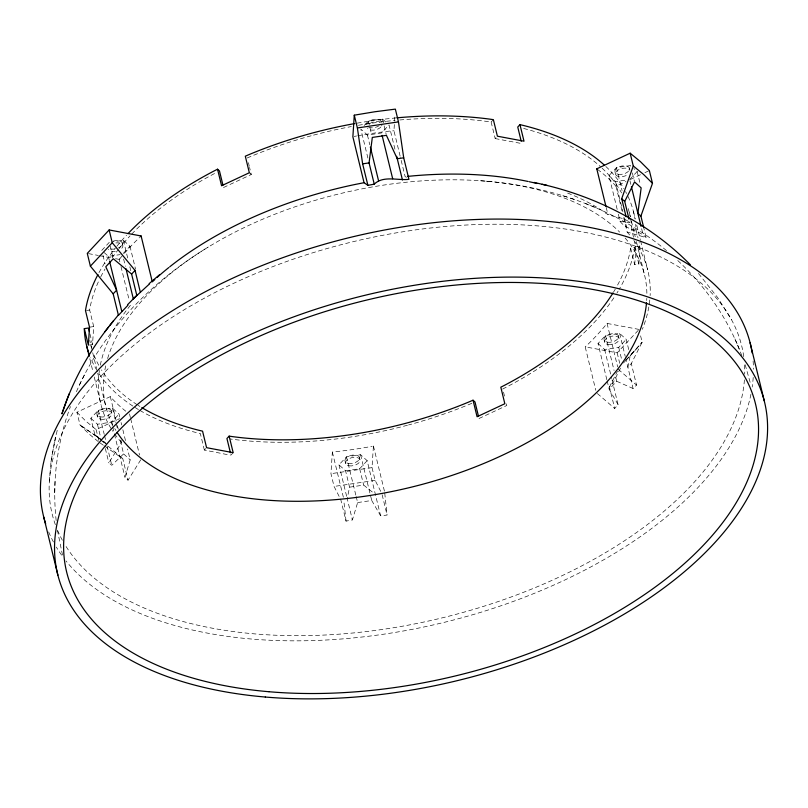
<?xml version="1.0" encoding="UTF-8"?>
<svg xmlns="http://www.w3.org/2000/svg" width="808" height="808" viewBox="0 0 808 808"><rect width="100%" height="100%" fill="white"/><g stroke="black" fill="none" stroke-linecap="round" stroke-linejoin="round"><path stroke-width="0.61" stroke-dasharray="4.04 3.03" d="M56.166 520.544C52.005 482.134 57.004 442.804 70.427 406.586M54.914 485.659L55.146 478.861M54.691 492.769L54.934 485.931M49.359 481.164L50.965 462.176L54.601 441.087M356.166 496.546L357.641 502.566L352.399 519.908L346.056 521.12L340.774 499.607L334.058 486.446L330.947 473.68L332.351 452.056L333.654 451.924A281.527 153.328 -13.7 0 0 372.124 446.319M380.74 491.365L375.134 480.396L372.023 467.63L373.427 446.006L372.124 446.258M400.132 156.116L393.951 130.755L394.496 122.341M394.577 121.139L394.89 116.332M50.965 462.176L52.045 455.207M52.066 455.015L57.59 428.472M89.395 345.016L92.526 344.561L93.698 326.563L89.658 310.019L89.951 308.131A277.275 151.015 -13.7 0 1 99.101 280.245M630.634 248.147L634.664 264.681L638.835 264.065L634.805 247.531L630.634 248.147L630.341 250.026A277.275 151.015 -13.7 0 1 616.878 286.335M634.805 247.531L634.482 249.581A281.527 153.328 -13.7 0 1 619.201 289.294M634.664 264.681L635.926 250.207L634.684 241.956M638.835 264.065L640.098 249.51L639.138 242.531M384.739 493.082L387.072 515.08L380.588 515.756L367.165 460.681L360.58 454.722L346.481 456.803L338.976 464.842L345.571 470.801L349.561 487.174L347.218 498.657L352.399 519.908M626.463 359.772L642.148 342.188L630.22 355.752L627.877 367.246L631.311 363.57L642.148 342.188L640.451 335.229M54.611 441.158L56.065 434.199M140.703 459.873L128.018 480.194L124.957 477.215L130.189 459.873L127.553 449.036M76.427 391.688C102.959 330.583 151.884 281.285 208.333 247.006M79.335 385.113L82.285 379.235M82.618 378.528L85.517 372.74M620.524 368.135L612.868 383.315L609.444 386.992L614.706 408.495L618.049 404.566L611.989 379.689M609.444 386.992L617.423 371.236M120.372 440.673L123.604 453.914L111.777 465.297L108.838 462.853L121.493 442.501L120.907 440.087M119.826 261.802L119.241 259.388L119.837 258.621M130.431 305.272L126.634 310.11A281.527 153.328 -13.7 0 0 100 366.792M639.037 329.422L607.06 323.422L606.465 324.19A281.527 153.328 -13.7 0 1 586.042 346.137M638.249 330.351L617.16 352.844L585.194 346.844L595.789 390.315M630.22 355.752L637.462 347.743M618.049 404.566L609.192 389.305L616.696 381.265L615.231 375.245M101.778 250.389L109.272 242.349M123.21 253.47L129.967 246.238L123.372 240.279L111.625 242.006M99.778 439.108L94.839 434.633L90.85 418.261L98.354 410.232L112.443 408.151L119.039 414.11L119.917 417.726M364.166 125.513L368.337 121.048L382.426 118.978L385.729 121.957M90.85 418.261L97.435 424.22L111.534 422.15L119.039 414.11M399.788 119.968A277.275 151.015 -13.7 0 1 488.305 121.614L491.143 122.028L493.365 119.655M233.179 452.672L230.967 455.045L225.644 454.268L204.363 450.056L205.848 448.47M491.143 122.028L495.173 138.572L496.657 136.986M617.181 209.383L608.959 175.659L616.464 167.63L630.563 165.549L631.159 167.993M345.571 470.801L359.661 468.721L367.165 460.681M629.654 179.548L637.159 171.508L633.856 168.529M606.838 379.669L598.031 343.541L605.535 335.502L619.635 333.421L626.23 339.38L629.21 351.631M598.031 343.541L604.626 349.5L618.726 347.42L626.23 339.38M623.463 362.994L625.715 360.58M625.816 360.216L631.795 354.015M616.696 381.265L633.058 388.496L636.542 385.103L631.311 363.57M585.194 346.844L585.982 346.117M223.523 187.507L251.288 174.508L249.561 167.418M98.263 441.612L89.032 433.977L80.043 425.008L76.932 412.242L110.312 396.617L110.817 397.213A281.527 153.328 -13.7 0 0 125.775 411.201M76.932 412.242L85.921 421.21L96.142 429.614L119.503 418.675M597.455 169.357A281.527 153.328 -13.7 0 1 615.454 185.618L615.989 186.194L626.008 181.507M630.462 179.427L640.471 174.73M644.925 172.649L649.369 170.569M247.258 157.964L250.207 156.691A277.275 151.015 -13.7 0 1 312.433 135.431M479.023 418.504L506.788 405.495L505.929 401.95M372.023 467.63L330.947 473.68M375.134 480.396L334.058 486.446M357.641 502.566L371.731 500.495L380.588 515.756M367.903 158.075L360.833 129.088L367.428 135.047L381.517 132.966L389.022 124.937L395.203 150.298M104.242 252.621L108.363 256.348L120.109 254.621M608.959 175.659L615.555 181.618L626.129 180.063M86.537 310.484L89.658 310.019M633.533 237.239L631.805 230.149L635.977 229.533L635.916 227.533A281.527 153.328 -13.7 0 0 635.674 224.301M89.526 327.179L93.698 326.563M635.835 246.682L640.007 246.076M349.561 487.174L363.661 485.093L373.458 492.941M392.648 130.886L393.951 130.755M618.362 214.201L620.12 221.432L629.886 222.695L629.311 220.332M666.509 250.621C613.747 206.676 545.45 184.678 477.538 180.568M486.254 181.214L487.8 181.325M495.173 138.572L521.776 143.561M88.496 253.611L98.334 255.459M99.566 255.692L110.635 257.772M115.554 258.691L119.241 259.388M567.63 193.082A281.527 153.328 -13.7 0 1 603.455 211.514C610.798 218.16 622.675 215.766 629.886 222.695M623.645 217.594L627.18 232.088L646.137 237.592L644.107 229.23M570.448 198.172L575.65 199.879M562.903 195.708L567.943 197.364M620.12 221.432C626.624 230.159 638.906 229.957 646.137 237.592M595.708 207.656L583.124 202.596M406.485 177.275L405.141 176.649L400.425 157.328M101.636 439.835L80.043 425.008L101.535 439.906M103.343 445.218L99.253 442.38L96.142 429.614M104.373 445.925L122.796 458.691L128.018 480.194M94.839 434.633L101.697 440.128M102.677 440.905L106.595 444.046L111.777 465.297M618.251 369.317L636.542 385.103M597.354 393.526L614.706 408.495M101.424 440.592L104.323 443.026M108.191 446.258L122.796 458.691M123.604 453.914L130.189 459.873M249.339 172.74L251.288 174.508M106.595 444.046L103.575 441.32L104.161 443.713M677.781 260.54C703.223 284.224 723.978 313.07 737.613 345.087M698.496 273.508L717.696 297.627L731.482 319.685M627.18 232.088L629.604 234.936M121.493 442.501L118.261 438.704A281.527 153.328 -13.7 0 1 112.322 430.472M737.734 345.45L742.481 357.277M734.927 338.885L740.431 351.672M745.178 364.751L750.915 385.113M637.159 171.508L640.441 184.982M632.351 172.892L634.32 180.952M629.351 167.973L629.917 170.296A7.474 4.07 -13.7 0 0 619.928 169.074A7.474 4.07 -13.7 0 0 616.615 175.72A7.474 4.07 -13.7 0 0 627.765 174.629M629.947 180.75L630.826 184.376M641.633 228.714L643.077 234.613M633.472 211.625L635.26 218.968M636.755 225.089L640.31 239.683M640.603 240.895L647.663 269.842M635.977 229.533L637.987 237.804M629.341 212.645L631.109 219.877M631.401 221.079L635.219 236.754M636.391 241.572L644.33 274.114M616.464 167.63L622.059 190.577M615.06 172.235L615.625 174.558M615.555 181.618L622.897 211.726M624.362 217.756L626.715 227.391M615.989 186.194L622.17 211.555M606.202 207.474L607.97 214.716M619.635 333.421L625.23 356.379M625.523 357.58L633.058 388.496M618.423 335.845L618.999 338.168M618.726 347.42L622.009 360.893M617.16 352.844L619.716 363.297M607.06 323.422L617.655 366.893M605.535 335.502L614.05 370.428M604.142 340.107L604.707 342.43M604.626 349.5L611.696 378.487M607.141 380.871L609.192 389.305M504.485 396.051L502.758 388.961L505.798 387.416A281.527 153.328 -13.7 0 0 615.12 295.92M382.426 118.978L386.184 134.381M368.337 121.048L371.619 134.522M367.428 135.047L369.771 144.683M373.427 446.006L384.618 491.89M360.58 454.722L371.731 500.495M359.368 457.156L359.934 459.469M359.661 468.721L363.661 485.093M346.481 456.803L355.874 495.344M345.077 461.408L345.642 463.731M338.976 464.842L346.925 497.455M332.351 452.056L343.541 497.94M248.409 162.691L249.278 166.236M204.363 450.056L200.333 433.512L197.435 432.846A281.527 153.328 -13.7 0 1 139.39 410.131M129.967 246.238L135.542 269.114M123.372 240.279L127.785 258.388M129.846 266.842L131.027 271.68M122.17 242.703L122.735 245.026M123.634 259.085L125.402 266.317M121.008 266.63L129.25 300.445M110.171 246.026L113.029 257.752M108.363 256.348L109.252 259.974M102.97 255.288L105.06 263.863M129.522 413.979L130.401 417.605M130.704 418.817L139.531 455.035M121.089 422.544L121.675 424.947M122.856 429.765L125.785 441.814M110.312 396.617L116.201 420.766M117.372 425.594L118.261 429.22M112.443 408.151L115.968 422.604M116.261 423.806L117.726 429.826M111.241 410.575L111.807 412.898M89.93 333.926L92.526 344.561M111.534 422.15L112.413 425.776M112.716 426.978L114.18 433.017M114.473 434.229L124.957 477.215M90.95 345.521L91.536 347.925M92.718 352.753L96.536 368.418M97.707 373.235L105.939 406.979M89.809 358.772L93.072 372.185M94.253 377.013L101.01 404.747M98.354 410.232L104.242 434.381M104.535 435.593L106.01 441.633M105.333 448.501L108.838 462.853M96.95 414.837L97.516 417.16M97.435 424.22L100.717 437.694M62.489 555.015L57.58 530.987M382.144 494.749L387.072 515.08M346.056 521.12L343.905 501.526M631.805 230.149L631.755 228.311A277.275 151.015 -13.7 0 0 630.664 218.837M625.16 238.057A277.275 151.015 -13.7 0 1 646.885 295.132M646.804 298.364A277.275 151.015 -13.7 0 1 646.693 300.536M115.908 430.462A277.275 151.015 -13.7 0 1 114.787 428.594M112.716 424.806A277.275 151.015 -13.7 0 1 106.121 364.065M107.626 358.5A277.275 151.015 -13.7 0 1 337.956 194.173A277.275 151.015 -13.7 0 1 619.665 232.128M753.106 361.024A363.772 198.122 -13.7 0 1 753.45 369.195M753.207 377.467A363.772 198.122 -13.7 0 1 752.197 387.022M750.945 394.254A363.772 198.122 -13.7 0 1 443.642 622.493A363.772 198.122 -13.7 0 1 66.044 560.984M61.61 555.136A363.772 198.122 -13.7 0 1 56.338 547.107M53.419 541.956A363.772 198.122 -13.7 0 1 48.45 531.381M615.282 289.143A277.275 151.015 -13.7 0 1 613.615 291.94M139.915 406.464A277.275 151.015 -13.7 0 1 138.077 405.313M137.168 404.727A277.275 151.015 -13.7 0 1 101.495 369.923M98.748 365.246A277.275 151.015 -13.7 0 1 93.092 352.591M92.092 349.581A277.275 151.015 -13.7 0 1 89.819 340.37M100.748 276.871A277.275 151.015 -13.7 0 1 105.01 269.024M112.16 257.853A277.275 151.015 -13.7 0 1 118.311 249.551M119.039 248.632A277.275 151.015 -13.7 0 1 130.037 235.886M131.734 234.088A277.275 151.015 -13.7 0 1 216.696 172.387M313.595 135.118A277.275 151.015 -13.7 0 1 351.318 126.563M358.429 125.29A277.275 151.015 -13.7 0 1 395.092 120.392M523.665 128.462A277.275 151.015 -13.7 0 1 600.395 166.589M602.142 168.205A277.275 151.015 -13.7 0 1 621.554 192.92M628.2 208.585A277.275 151.015 -13.7 0 1 630.28 216.756M55.358 524.675A354.874 193.284 -13.7 0 1 351.349 242.127A354.874 193.284 -13.7 0 1 743.794 357.086M744.552 364.974A354.874 193.284 -13.7 0 1 744.693 374.124M744.41 379.911A354.874 193.284 -13.7 0 1 441.501 618.029A354.874 193.284 -13.7 0 1 64.67 544.239M62.367 540.229A354.874 193.284 -13.7 0 1 57.408 529.947M633.846 240.41A281.527 153.328 -13.7 0 1 650.127 295.566M649.784 299.99A281.527 153.328 -13.7 0 1 642.36 329.28M111.14 428.594A281.527 153.328 -13.7 0 1 99.798 367.913M628.028 196.465A281.527 153.328 -13.7 0 1 634.987 218.968M618.08 291.193A281.527 153.328 -13.7 0 1 616.918 293.082M471.771 403.354A281.527 153.328 -13.7 0 1 408.596 424.937M407.414 425.25A281.527 153.328 -13.7 0 1 230.028 438.966M138.431 409.565A281.527 153.328 -13.7 0 1 133.754 406.656M132.835 406.06A281.527 153.328 -13.7 0 1 97.526 371.316M96.95 370.377A281.527 153.328 -13.7 0 1 90.526 357.742M98.96 272.66A281.527 153.328 -13.7 0 1 115.342 248.157M116.837 246.299A281.527 153.328 -13.7 0 1 126.502 235.229M357.197 123.139A281.527 153.328 -13.7 0 1 395.627 117.958M605.859 166.499A281.527 153.328 -13.7 0 1 623.917 188.729M625.554 191.597A281.527 153.328 -13.7 0 1 626.584 193.536M119.907 258.631A281.527 153.328 -13.7 0 1 139.582 237.471M115.857 242.956A7.474 4.07 -13.7 0 1 122.452 244.551A7.474 4.07 -13.7 0 1 120.574 249.359M115.312 251.349A7.474 4.07 -13.7 0 1 108.444 249.278M113.393 241.057A7.474 4.07 -13.7 0 1 121.887 242.228A7.474 4.07 -13.7 0 1 118.443 247.925M114.746 249.026A7.474 4.07 -13.7 0 1 109.646 248.561M354.177 136.421A281.527 153.51 -13.7 0 1 356.581 135.976M357.793 135.764A281.527 153.51 -13.7 0 1 392.668 130.755M379.063 125.735A7.474 4.07 -13.7 0 1 368.711 127.26M366.751 124.604A7.474 4.07 -13.7 0 1 374.356 119.332A7.474 4.07 -13.7 0 1 381.406 122.452M381.972 124.765A7.474 4.07 -13.7 0 1 381.649 125.897M380.851 127.018A7.474 4.07 -13.7 0 1 373.417 130.149A7.474 4.07 -13.7 0 1 367.499 127.977M369.66 123.644A7.474 4.07 -13.7 0 1 380.012 122.119M100.192 416.877A7.474 4.07 -13.7 0 0 111.413 411.625A7.474 4.07 -13.7 0 0 100.667 409.606A7.474 4.07 -13.7 0 0 100.192 416.877M100.758 419.201A7.474 4.07 -13.7 0 0 111.979 413.949A7.474 4.07 -13.7 0 0 101.232 411.929A7.474 4.07 -13.7 0 0 100.758 419.201M618.312 174.276A7.474 4.07 -13.7 0 0 629.533 169.023A7.474 4.07 -13.7 0 0 618.787 167.004A7.474 4.07 -13.7 0 0 618.312 174.276M607.384 342.158A7.474 4.07 -13.7 0 0 618.605 336.896A7.474 4.07 -13.7 0 0 607.858 334.886A7.474 4.07 -13.7 0 0 607.384 342.158M607.949 344.481A7.474 4.07 -13.7 0 0 619.17 339.219A7.474 4.07 -13.7 0 0 608.424 337.209A7.474 4.07 -13.7 0 0 607.949 344.481M348.329 463.459A7.474 4.07 -13.7 0 0 359.55 458.197A7.474 4.07 -13.7 0 0 348.793 456.187A7.474 4.07 -13.7 0 0 348.329 463.459M348.894 465.782A7.474 4.07 -13.7 0 0 360.115 460.52A7.474 4.07 -13.7 0 0 349.369 458.51A7.474 4.07 -13.7 0 0 348.894 465.782"/><path stroke-width="1.21" d="M354.278 115.18L352.874 136.804L364.055 182.699L367.913 185.365L374.256 184.153C383.335 175.235 397.839 180.719 408.929 179.326L403.707 157.802L398.475 121.887L395.354 109.12L374.841 111.757L354.278 115.18L357.389 127.947L362.63 163.852L367.913 185.365M374.256 184.153L369.074 162.903L372.326 137.421L386.426 135.35L397.263 158.752L403.707 157.802M62.004 413.595C72.144 382.245 88.264 352.924 108.565 327.018M61.933 413.777L66.67 400.485M626.079 216.665L621.695 198.718L633.27 165.963L630.159 153.197L596.779 168.832L605.909 206.262M643.814 228.038L640.906 216.089L652.48 183.335L649.369 170.569L640.38 161.6L630.159 153.197M66.781 400.152L69.266 393.759M629.028 219.15L624.715 201.444L634.553 181.921L641.148 187.88L637.896 213.363L640.906 216.089M109.666 325.624L118.483 314.827M104.777 331.856L113.362 320.897M127.927 305.232L118.443 315.342L113.181 293.839L90.385 266.155L112.251 242.733L109.141 229.957L141.107 235.966L152.298 281.851L154.803 279.548M113.181 293.839L116.615 290.163L105.767 266.761L113.272 258.722L131.613 274.094L136.794 295.344M131.613 274.094L135.047 270.417L112.251 242.733M478.447 416.14L474.983 401.96L473.034 400.202L470.084 401.475A277.275 151.015 -13.7 0 1 231.997 436.552L229.149 436.128L226.927 438.512L230.391 452.682M604.081 164.862A281.527 153.328 -13.7 0 0 522.857 125.321L519.958 124.644L517.746 127.028L521.2 141.198M127.704 304.565L137.279 294.859M109.141 229.957L87.274 253.379L90.385 266.155M133.34 298.718L149.52 283.911M140.319 236.694L141.107 235.966M149.177 283.608L159.348 274.892M222.947 185.143L219.483 170.973L217.534 169.205L214.494 170.751A281.527 153.328 -13.7 0 0 127.977 233.663M364.055 182.699L355.752 184.335A281.527 153.328 -13.7 0 0 169.731 266.802M357.389 127.947L398.475 121.887M362.63 163.852L369.074 162.903M88.304 351.682A281.527 153.328 -13.7 0 1 84.375 330.634L84.325 328.634L88.496 328.018L89.355 331.563M407.495 176.417L413.393 175.841A281.527 153.328 -13.7 0 1 528.038 181.467M542.117 184.285C597.587 196.98 650.379 223.998 690.396 264.832M534.048 182.416L547.097 185.406M596.779 168.832L597.496 169.337M633.27 165.963L643.491 174.366L652.48 183.335M621.695 198.718L624.715 201.444M750.107 342.794L764.247 400.829M631.422 186.789L641.057 226.351M519.958 124.644L523.998 141.188L497.395 136.198L493.365 119.655L490.264 119.2A281.527 153.328 -13.7 0 0 396.819 117.847M473.034 400.202L477.074 416.736L504.838 403.737L500.809 387.194L503.606 385.78A277.275 151.015 -13.7 0 0 613.04 292.87M396.678 156.338L402.445 180.002M382.103 135.38L392.678 178.74M370.357 147.086L378.578 180.81M217.534 169.205L221.574 185.749L249.339 172.74L245.309 156.207L248.521 154.813A281.527 153.328 -13.7 0 1 354.793 123.563M229.149 436.128L233.179 452.672L206.585 447.683L202.556 431.139L199.889 430.523A277.275 151.015 -13.7 0 1 141.784 407.596M125.987 268.721L133.32 298.829M109.545 261.176L121.786 311.413M84.325 328.634L88.355 345.168L89.526 327.179L85.497 310.636L85.81 308.575A281.527 153.328 -13.7 0 1 97.94 274.558M86.82 346.541L89.213 356.328M43.753 517.12L57.893 575.155M135.047 270.417L140.269 291.951M646.521 302.717A277.275 151.015 -13.7 0 1 411.363 487.153A277.275 151.015 -13.7 0 1 117.069 432.32M89.355 354.732A281.527 153.328 -13.7 0 1 88.648 352.702M45.672 523.766A363.772 198.122 -13.7 0 1 351.238 237.168A363.772 198.122 -13.7 0 1 752.167 352.965M157.318 277.245A281.527 153.328 -13.7 0 1 168.811 267.539M529.179 181.709A281.527 153.328 -13.7 0 1 537.047 183.527M265.287 697.031A363.772 198.122 -13.7 0 0 765.731 407.586A363.772 198.122 -13.7 0 0 202.202 359.348A363.772 198.122 -13.7 0 0 265.287 697.031M268.983 691.729A354.55 193.102 -13.7 0 0 756.742 409.626A354.55 193.102 -13.7 0 0 207.504 362.62A354.55 193.102 -13.7 0 0 268.983 691.729"/></g></svg>
